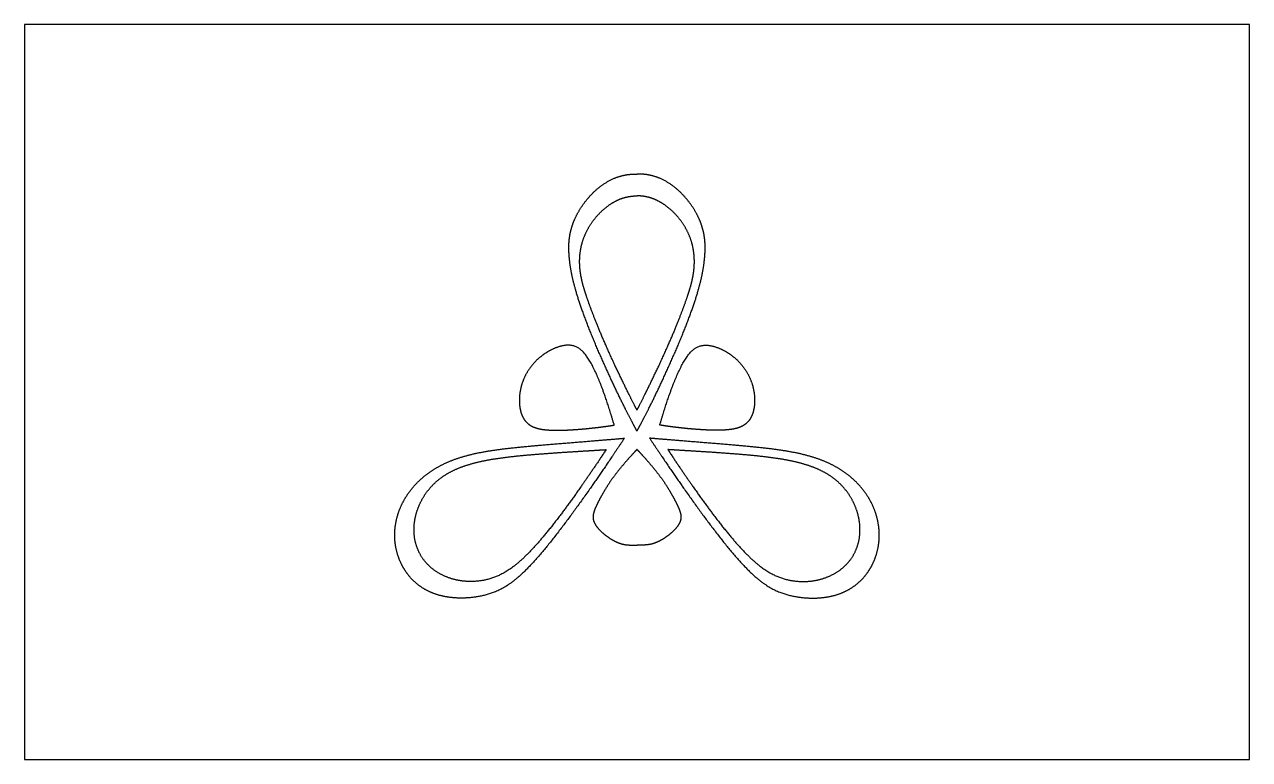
# Model space of a CAD drawing. Header units: millimetres. Extents: x -8.7 to 8.7, y -5.2 to 5.2.
import ezdxf

# ---------------------------------------------------------------- set-up
doc = ezdxf.new("R2010")
doc.units = ezdxf.units.MM
doc.layers.get('0').update_dxf_attribs({"linetype": 'CONTINUOUS'})

msp = doc.modelspace()

# ---------------------------------------------------------------- linework, layer by layer
for p, q in [((8.75, 5.247), (-8.75, 5.247)), ((-8.75, 5.247), (-8.75, -5.247)), ((8.75, -5.247), (8.75, 5.247)), ((-8.75, -5.247), (8.75, -5.247))]:
    msp.add_line(p, q)
for points, knots in [([(0, -0.558), (-0.016, -0.529), (-0.047, -0.471), (-0.095, -0.38), (-0.161, -0.252), (-0.246, -0.081), (-0.333, 0.1), (-0.421, 0.291), (-0.51, 0.489), (-0.597, 0.69), (-0.679, 0.889), (-0.753, 1.082), (-0.818, 1.263), (-0.87, 1.429), (-0.91, 1.578), (-0.939, 1.71), (-0.958, 1.829), (-0.97, 1.939), (-0.975, 2.044), (-0.973, 2.149), (-0.959, 2.258), (-0.929, 2.374), (-0.88, 2.499), (-0.808, 2.628), (-0.714, 2.758), (-0.6, 2.879), (-0.467, 2.983), (-0.322, 3.062), (-0.197, 3.099), (-0.099, 3.111), (-0.033, 3.112), (0, 3.111)], [0, 0, 0, 0, 0, 0, 0.0333333, 0.0666667, 0.1, 0.1333333, 0.1666667, 0.2, 0.2333333, 0.2666667, 0.3, 0.3333333, 0.3666667, 0.4, 0.4333333, 0.4666667, 0.5, 0.5333333, 0.5666667, 0.6, 0.6333333, 0.6666667, 0.7, 0.7333333, 0.7666667, 0.8, 0.8333333, 0.8666667, 0.8984486, 0.8984486, 0.8984486, 0.8984486, 0.8984486, 0.8984486]), ([(0, -0.558), (0.016, -0.529), (0.047, -0.471), (0.095, -0.38), (0.161, -0.252), (0.246, -0.081), (0.333, 0.1), (0.421, 0.291), (0.51, 0.489), (0.597, 0.69), (0.679, 0.889), (0.753, 1.082), (0.818, 1.263), (0.87, 1.429), (0.91, 1.578), (0.939, 1.71), (0.958, 1.829), (0.97, 1.939), (0.975, 2.044), (0.973, 2.149), (0.959, 2.258), (0.929, 2.374), (0.88, 2.499), (0.808, 2.628), (0.714, 2.758), (0.6, 2.879), (0.467, 2.983), (0.322, 3.062), (0.197, 3.099), (0.099, 3.111), (0.033, 3.112), (0, 3.111)], [0, 0, 0, 0, 0, 0, 0.0333333, 0.0666667, 0.1, 0.1333333, 0.1666667, 0.2, 0.2333333, 0.2666667, 0.3, 0.3333333, 0.3666667, 0.4, 0.4333333, 0.4666667, 0.5, 0.5333333, 0.5666667, 0.6, 0.6333333, 0.6666667, 0.7, 0.7333333, 0.7666667, 0.8, 0.8333333, 0.8666667, 0.8984486, 0.8984486, 0.8984486, 0.8984486, 0.8984486, 0.8984486]), ([(0, -0.26), (-0.022, -0.217), (-0.066, -0.131), (-0.129, -0.006), (-0.208, 0.155), (-0.299, 0.346), (-0.383, 0.527), (-0.459, 0.697), (-0.527, 0.856), (-0.588, 1.005), (-0.641, 1.143), (-0.688, 1.27), (-0.729, 1.387), (-0.763, 1.495), (-0.79, 1.598), (-0.81, 1.7), (-0.821, 1.807), (-0.821, 1.922), (-0.807, 2.047), (-0.774, 2.177), (-0.719, 2.306), (-0.645, 2.427), (-0.556, 2.536), (-0.459, 2.628), (-0.357, 2.701), (-0.253, 2.755), (-0.161, 2.784), (-0.09, 2.796), (-0.039, 2.8), (-0.009, 2.8), (0, 2.8)], [0, 0, 0, 0, 0, 0, 0.0333333, 0.0666667, 0.1, 0.1333333, 0.1666667, 0.2, 0.2333333, 0.2666667, 0.3, 0.3333333, 0.3666667, 0.4, 0.4333333, 0.4666667, 0.5, 0.5333333, 0.5666667, 0.6, 0.6333333, 0.6666667, 0.7, 0.7333333, 0.7666667, 0.8, 0.8333333, 0.8482515, 0.8482515, 0.8482515, 0.8482515, 0.8482515, 0.8482515]), ([(0, -0.26), (0.022, -0.217), (0.066, -0.131), (0.129, -0.006), (0.208, 0.155), (0.299, 0.346), (0.383, 0.527), (0.459, 0.697), (0.527, 0.856), (0.588, 1.005), (0.641, 1.143), (0.688, 1.27), (0.729, 1.387), (0.763, 1.495), (0.79, 1.598), (0.81, 1.7), (0.821, 1.807), (0.821, 1.922), (0.807, 2.047), (0.774, 2.177), (0.719, 2.306), (0.645, 2.427), (0.556, 2.536), (0.459, 2.628), (0.357, 2.701), (0.253, 2.755), (0.161, 2.784), (0.09, 2.796), (0.039, 2.8), (0.009, 2.8), (0, 2.8)], [0, 0, 0, 0, 0, 0, 0.0333333, 0.0666667, 0.1, 0.1333333, 0.1666667, 0.2, 0.2333333, 0.2666667, 0.3, 0.3333333, 0.3666667, 0.4, 0.4333333, 0.4666667, 0.5, 0.5333333, 0.5666667, 0.6, 0.6333333, 0.6666667, 0.7, 0.7333333, 0.7666667, 0.8, 0.8333333, 0.8482515, 0.8482515, 0.8482515, 0.8482515, 0.8482515, 0.8482515])]:
    msp.add_open_spline(points, degree=5, knots=knots)
for points in [[(-0.325, -0.472), (-0.345, -0.475), (-0.386, -0.482), (-0.448, -0.491), (-0.532, -0.502), (-0.639, -0.515), (-0.748, -0.526), (-0.859, -0.535), (-0.969, -0.542), (-1.076, -0.547), (-1.179, -0.547), (-1.275, -0.543), (-1.362, -0.534), (-1.439, -0.517), (-1.505, -0.491), (-1.561, -0.454), (-1.606, -0.406), (-1.642, -0.344), (-1.667, -0.269), (-1.682, -0.182), (-1.683, -0.084), (-1.671, 0.023), (-1.642, 0.134), (-1.595, 0.245), (-1.529, 0.352), (-1.445, 0.45), (-1.344, 0.534), (-1.234, 0.602), (-1.122, 0.649), (-1.015, 0.673), (-0.919, 0.67), (-0.834, 0.636), (-0.753, 0.563), (-0.672, 0.449), (-0.59, 0.291), (-0.506, 0.086), (-0.435, -0.114), (-0.381, -0.285), (-0.344, -0.408), (-0.325, -0.472)], [(0.325, -0.472), (0.345, -0.475), (0.386, -0.482), (0.448, -0.491), (0.532, -0.502), (0.639, -0.515), (0.748, -0.526), (0.859, -0.535), (0.969, -0.542), (1.076, -0.547), (1.179, -0.547), (1.275, -0.543), (1.362, -0.534), (1.439, -0.517), (1.505, -0.491), (1.561, -0.454), (1.606, -0.406), (1.642, -0.344), (1.667, -0.269), (1.682, -0.182), (1.683, -0.084), (1.671, 0.023), (1.642, 0.134), (1.595, 0.245), (1.529, 0.352), (1.445, 0.45), (1.344, 0.534), (1.234, 0.602), (1.122, 0.649), (1.015, 0.673), (0.919, 0.67), (0.834, 0.636), (0.753, 0.563), (0.672, 0.449), (0.59, 0.291), (0.506, 0.086), (0.435, -0.114), (0.381, -0.285), (0.344, -0.408), (0.325, -0.472)], [(-0.18, -0.66), (-0.241, -0.665), (-0.36, -0.675), (-0.536, -0.689), (-0.762, -0.708), (-1.032, -0.73), (-1.288, -0.751), (-1.531, -0.772), (-1.76, -0.794), (-1.977, -0.819), (-2.181, -0.85), (-2.373, -0.889), (-2.554, -0.94), (-2.722, -1.004), (-2.877, -1.084), (-3.019, -1.18), (-3.145, -1.292), (-3.253, -1.418), (-3.341, -1.556), (-3.407, -1.703), (-3.449, -1.857), (-3.467, -2.014), (-3.459, -2.17), (-3.426, -2.321), (-3.369, -2.463), (-3.291, -2.592), (-3.193, -2.704), (-3.077, -2.797), (-2.944, -2.868), (-2.794, -2.917), (-2.631, -2.943), (-2.459, -2.947), (-2.286, -2.93), (-2.119, -2.893), (-1.962, -2.832), (-1.811, -2.742), (-1.651, -2.611), (-1.475, -2.431), (-1.276, -2.197), (-1.05, -1.906), (-0.793, -1.556), (-0.563, -1.228), (-0.377, -0.954), (-0.247, -0.76), (-0.18, -0.66)], [(0.18, -0.66), (0.241, -0.665), (0.36, -0.675), (0.536, -0.689), (0.762, -0.708), (1.032, -0.73), (1.288, -0.751), (1.531, -0.772), (1.76, -0.794), (1.977, -0.819), (2.181, -0.85), (2.373, -0.889), (2.554, -0.94), (2.722, -1.004), (2.877, -1.084), (3.019, -1.18), (3.145, -1.292), (3.253, -1.418), (3.341, -1.556), (3.407, -1.703), (3.449, -1.857), (3.467, -2.014), (3.459, -2.17), (3.426, -2.321), (3.369, -2.463), (3.291, -2.592), (3.193, -2.704), (3.077, -2.797), (2.944, -2.868), (2.794, -2.917), (2.631, -2.943), (2.459, -2.947), (2.286, -2.93), (2.119, -2.893), (1.962, -2.832), (1.811, -2.742), (1.651, -2.611), (1.475, -2.431), (1.276, -2.197), (1.05, -1.906), (0.793, -1.556), (0.563, -1.228), (0.377, -0.954), (0.247, -0.76), (0.18, -0.66)], [(-0.441, -0.823), (-0.482, -0.825), (-0.566, -0.83), (-0.691, -0.838), (-0.858, -0.848), (-1.066, -0.861), (-1.275, -0.876), (-1.482, -0.891), (-1.687, -0.91), (-1.888, -0.932), (-2.083, -0.96), (-2.268, -0.996), (-2.442, -1.044), (-2.602, -1.104), (-2.747, -1.182), (-2.875, -1.278), (-2.986, -1.395), (-3.077, -1.532), (-3.145, -1.685), (-3.185, -1.85), (-3.193, -2.018), (-3.165, -2.181), (-3.1, -2.333), (-3.001, -2.465), (-2.871, -2.573), (-2.717, -2.651), (-2.546, -2.699), (-2.369, -2.714), (-2.193, -2.697), (-2.024, -2.65), (-1.864, -2.57), (-1.706, -2.454), (-1.54, -2.297), (-1.36, -2.097), (-1.163, -1.851), (-0.945, -1.559), (-0.754, -1.288), (-0.601, -1.064), (-0.495, -0.905), (-0.441, -0.823)], [(0, -0.82), (-0.017, -0.838), (-0.05, -0.873), (-0.098, -0.926), (-0.16, -0.995), (-0.232, -1.08), (-0.299, -1.163), (-0.36, -1.245), (-0.414, -1.325), (-0.462, -1.402), (-0.504, -1.476), (-0.541, -1.545), (-0.574, -1.609), (-0.601, -1.668), (-0.621, -1.723), (-0.631, -1.775), (-0.627, -1.827), (-0.606, -1.881), (-0.567, -1.937), (-0.513, -1.994), (-0.449, -2.048), (-0.38, -2.096), (-0.312, -2.135), (-0.248, -2.162), (-0.188, -2.178), (-0.129, -2.185), (-0.081, -2.186), (-0.041, -2.186), (-0.014, -2.185), (0, -2.185)], [(0, -0.82), (0.017, -0.838), (0.05, -0.873), (0.098, -0.926), (0.16, -0.995), (0.232, -1.08), (0.299, -1.163), (0.36, -1.245), (0.414, -1.325), (0.462, -1.402), (0.504, -1.476), (0.541, -1.545), (0.574, -1.609), (0.601, -1.668), (0.621, -1.723), (0.631, -1.775), (0.627, -1.827), (0.606, -1.881), (0.567, -1.937), (0.513, -1.994), (0.449, -2.048), (0.38, -2.096), (0.312, -2.135), (0.248, -2.162), (0.188, -2.178), (0.129, -2.185), (0.081, -2.186), (0.041, -2.186), (0.014, -2.185), (0, -2.185)], [(0.441, -0.823), (0.482, -0.825), (0.566, -0.83), (0.691, -0.838), (0.858, -0.848), (1.066, -0.861), (1.275, -0.876), (1.482, -0.891), (1.687, -0.91), (1.888, -0.932), (2.083, -0.96), (2.268, -0.996), (2.442, -1.044), (2.602, -1.104), (2.747, -1.182), (2.875, -1.278), (2.986, -1.395), (3.077, -1.532), (3.145, -1.685), (3.185, -1.85), (3.193, -2.018), (3.165, -2.181), (3.1, -2.333), (3.001, -2.465), (2.871, -2.573), (2.717, -2.651), (2.546, -2.699), (2.369, -2.714), (2.193, -2.697), (2.024, -2.65), (1.864, -2.57), (1.706, -2.454), (1.54, -2.297), (1.36, -2.097), (1.163, -1.851), (0.945, -1.559), (0.754, -1.288), (0.601, -1.064), (0.495, -0.905), (0.441, -0.823)]]:
    msp.add_open_spline(points, degree=5)

doc.saveas('drawing.dxf')
